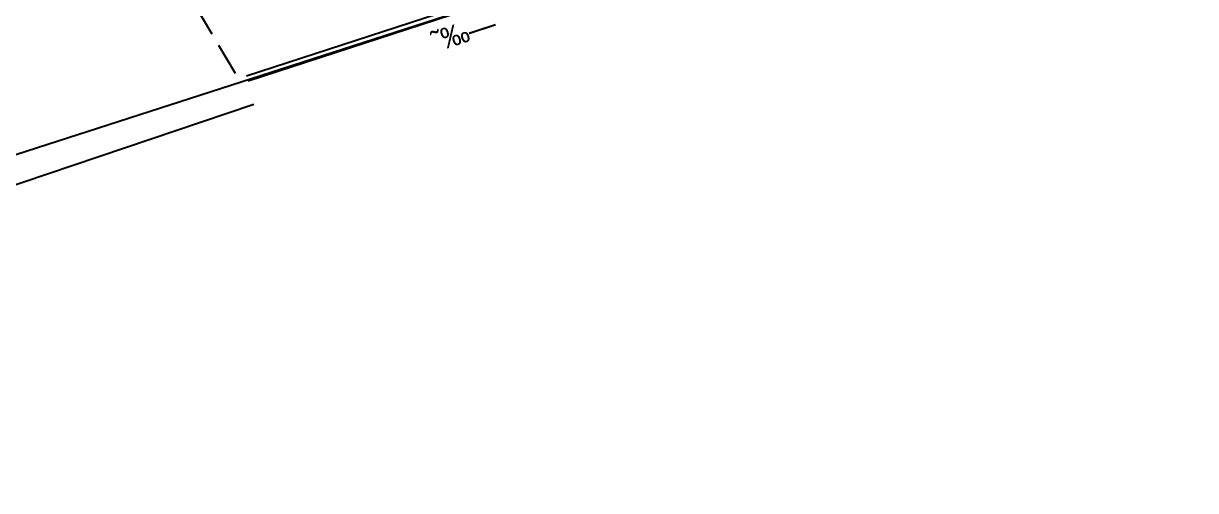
# Model space of a CAD drawing. Extents: x 148861 to 149208, y 169271 to 169495.
# Drawn here: x 149012.52 to 149057.41, y 169270.73 to 169288.63 of the extents above; entities that cross this region are included whole.
import ezdxf
from ezdxf.enums import TextEntityAlignment as Align

# ---------------------------------------------------------------- set-up
doc = ezdxf.new("R2010")
doc.units = 0
doc.header["$LTSCALE"] = 0.1
doc.header["$MEASUREMENT"] = 0
doc.linetypes.add('DASHED', pattern=[17.5, 12.5, -5])
doc.layers.get('0').update_dxf_attribs({"linetype": 'CONTINUOUS'})
for name, color, linetype in [('1KIR-EVEN', 142, 'CONTINUOUS'), ('ARKADI-CONT', 3, 'DASHED'), ('BASIS_0-_1-_2-', 7, 'CONTINUOUS'), ('TR_ANOT_L', 8, 'CONTINUOUS')]:
    doc.layers.add(name, color=color, linetype=linetype)
doc.styles.add('TRHEBTXT', font='hebtxt.shx')

# ---------------------------------------------------------------- blocks, each defined once
blk = doc.blocks.new('ANOT10')

msp = doc.modelspace()

# ---------------------------------------------------------------- linework, layer by layer
at = {"layer": '1KIR-EVEN', "color": 8}
for p, q in [((149057.349, 169298.453), (149021.069, 169286.613)), ((149057.411, 169298.263), (149021.131, 169286.423)), ((149021.35, 169285.526), (149004.39, 169279.806))]:
    msp.add_line(p, q, dxfattribs=at)
at = {"layer": 'ARKADI-CONT', "color": 8}
msp.add_line((149009.318, 169305.886), (149020.752, 169286.514), dxfattribs=at)
at = {"layer": 'BASIS_0-_1-_2-', "color": 8}
msp.add_line((148972.311, 169270.731), (149054.503, 169297.264), dxfattribs=at)

# ---------------------------------------------------------------- block references
at = {"layer": 'TR_ANOT_L', "color": 8}
ref = msp.add_blockref('ANOT10', (149029.083, 169289.228), dxfattribs=dict(at, xscale=0.5, yscale=0.5, zscale=0.5, rotation=18.07412501803457))
ref.add_attrib('TEXT', '˜‰—', dxfattribs={"layer": '0', "height": 0.8, "rotation": 18.0741, "style": 'TRHEBTXT', "flags": 8}).set_placement((149029.262, 169288.679), align=Align.TOP_CENTER)

doc.saveas('drawing.dxf')
